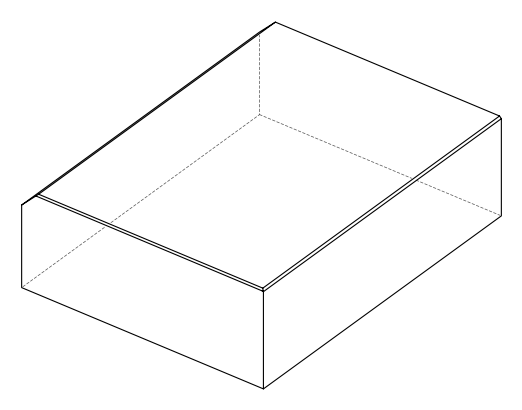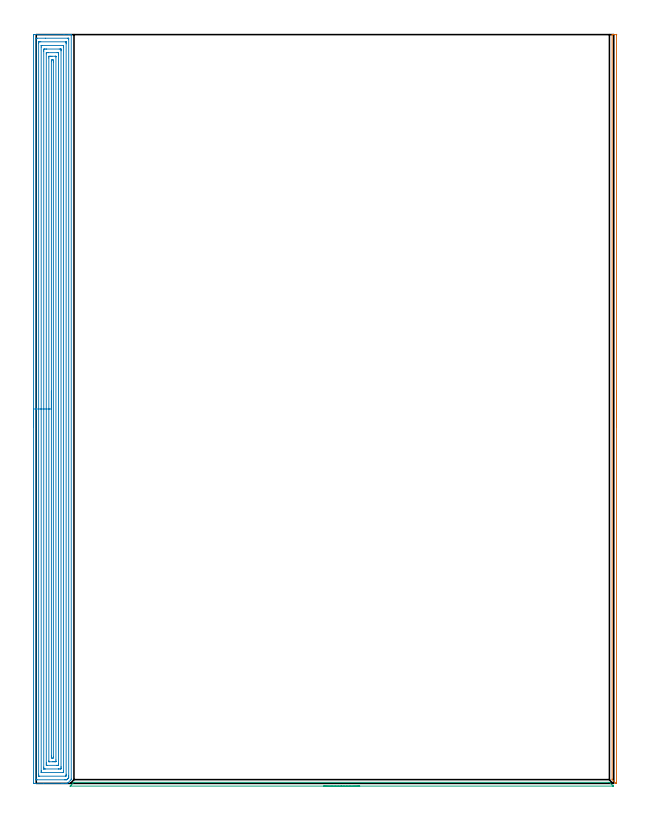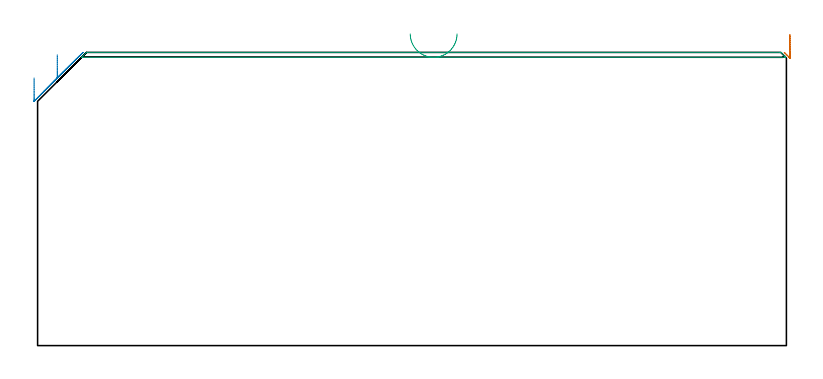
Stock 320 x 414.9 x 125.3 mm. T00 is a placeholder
(PLAN: 3 operations, 0 tool changes, 32.8 min)
(1 AREA_MILL | FG_CHAMFER_SURFACE | UGT0205_001 | 3.47 min | 1195 mm3)
(2 AREA_MILL_1 | FG_CHAMFER_SURFACE_1 | UGT0205_001 | 26.83 min | 90615 mm3)
(3 AREA_MILL_2 | FG_CHAMFER_SURFACE_2 | UGT0205_001 | 2.55 min | 655 mm3)
(TOOL UGT0205_001 | Chamfer Mill 20 x 3 x 45 deg. | D20 FL50 Z2)
(OP 1 AREA_MILL)
G17 G21 G94 G90
T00 M6
G54
G17 G0 G90 X321.5 Y217.45 S1061 M3
G43 Z135.3 H0
Z132.9
G94 G1 Y217.412 Z132.028 F250.
Y217.298 Z131.164
Y217.109 Z130.312
Y216.847 Z129.48
Y216.513 Z128.674
Y216.11 Z127.9
Y215.642 Z127.164
Y215.11 Z126.472
Y214.521 Z125.829
Y213.878 Z125.24
Y213.186 Z124.708
Y212.45 Z124.24
Y211.676 Z123.837
Y210.87 Z123.503
Y210.038 Z123.241
Y209.186 Z123.052
Y208.322 Z122.938
Y207.45 Z122.9
Y0.452
X321.498 Y0.173 Z122.902
X321.496 Y0.09 Z122.903
X321.492 Y0.004 Z122.907
X321.198 Y0.01 Z123.201
X321.173 Y0.033 Z123.226
X321.028 Y0.173 Z123.371
X319.142 Y2.059 Z125.258
X319.107 Y2.099 Z125.293
X319.1 Y2.406 Z125.3
Y414.727
X319.102 Y414.89 Z125.288
X319.224 Y414.897 Z125.168
X319.353 Y414.9 Z125.047
X319.626 Z124.774
X320.3 Z124.095
X321.492 Y414.896 Z122.905
X321.494 Y414.892 Z122.903
X321.5 Y414.56 Z122.9
Y207.45
Y206.578 Z122.938
Y205.714 Z123.052
Y204.862 Z123.241
Y204.03 Z123.503
Y203.224 Z123.837
Y202.45 Z124.24
Y201.714 Z124.708
Y201.022 Z125.24
Y200.379 Z125.829
Y199.79 Z126.472
Y199.258 Z127.164
Y198.79 Z127.9
Y198.387 Z128.674
Y198.053 Z129.48
Y197.791 Z130.312
Y197.602 Z131.164
Y197.488 Z132.028
Y197.45 Z132.9
G0 Z135.3
M5
M2
(OP 2 AREA_MILL_1)
G17 G21 G94 G90
T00 M6
G54
G17 G0 G90 X-1.5 Y197.45 S1061 M3
G43 Z135.3 H0
Z114.4
G94 G1 Y197.488 Z113.528 F250.
Y197.602 Z112.664
Y197.791 Z111.812
Y198.053 Z110.98
Y198.387 Z110.174
Y198.79 Z109.4
Y199.258 Z108.664
Y199.79 Z107.972
Y200.379 Z107.329
Y201.022 Z106.74
Y201.714 Z106.209
Y202.45 Z105.74
Y203.224 Z105.337
Y204.03 Z105.003
Y204.862 Z104.741
Y205.713 Z104.552
Y206.578 Z104.438
Y207.45 Z104.4
Y414.281
X-1.497 Y414.556 Z104.402
X-1.492 Y414.89 Z104.406
X-1.153 Y414.9 Z104.744
X15.479 Z121.375
X17.886 Z123.781
X18.576 Z124.475
X18.921 Z124.82
X19.336 Y414.893 Z125.227
X19.398 Y414.89 Z125.289
X19.4 Y414.727 Z125.3
Y2.406
X19.396 Y2.104 Z125.287
X19.382 Y2.08 Z125.279
X18.813 Y1.513 Z124.712
X17.886 Y0.585 Z123.783
X17.784 Y0.484 Z123.684
X17.622 Y0.321 Z123.521
X17.439 Y0.138 Z123.336
X17.322 Y0.024 Z123.219
X17.291 Y0.001 Z123.187
X16.992 Y0. Z122.89
X16.921 Z122.82
X16.098 Z121.993
X14.86 Z120.757
X14.311 Z120.206
X4.056 Z109.953
X-1.154 Y0.001 Z104.744
X-1.492 Y0.01 Z104.406
X-1.499 Y0.346 Z104.399
Y0.363 Z104.4
X-1.5 Y207.45
X-0.086 Z105.814
X-0.085 Y412.594 Z105.815
X-0.084 Y412.694 Z105.816
X-0.079 Y412.885 Z105.821
X0.014 Y412.89 Z105.914
X0.503 Y412.899 Z106.403
X5.193 Y412.9 Z111.093
X17.48 Z123.38
X17.886 Y412.897 Z123.786
X17.943 Y412.894 Z123.843
X17.973 Y412.891 Z123.873
X17.979 Y412.794 Z123.879
X17.984 Y412.594 Z123.884
X17.985 Y412.494 Z123.885
X17.986 Y4.093 Z123.886
X17.981 Y3.3 Z123.881
X17.979 Y3.206 Z123.879
X17.967 Y3.129 Z123.867
X17.886 Y3.042 Z123.786
X17.57 Y2.721 Z123.47
X17.256 Y2.406 Z123.156
X17.124 Y2.274 Z123.024
X16.992 Y2.146 Z122.892
X16.864 Y2.025 Z122.764
X16.748 Y2.01 Z122.648
X16.502 Y2.003 Z122.402
X16.098 Y2.001 Z121.998
X15.611 Y2. Z121.511
X0.42 Z106.32
X0.014 Y2.003 Z105.914
X-0.043 Y2.006 Z105.857
X-0.073 Y2.009 Z105.827
X-0.079 Y2.106 Z105.821
X-0.084 Y2.306 Z105.816
X-0.085 Y2.406 Z105.815
X-0.086 Y207.45 Z105.814
X1.328 Z107.228
X1.329 Y410.286 Z107.229
X1.33 Y410.707 Z107.23
X1.333 Y410.825 Z107.233
X1.335 Y410.875 Z107.235
X1.416 Y410.89 Z107.316
X1.611 Y410.898 Z107.511
X1.802 Y410.899 Z107.702
X2.502 Y410.9 Z108.402
X16.291 Y410.899 Z122.191
X16.42 Y410.896 Z122.32
X16.522 Y410.89 Z122.422
X16.565 Y410.883 Z122.465
X16.567 Y410.864 Z122.467
X16.569 Y410.707 Z122.469
X16.571 Y410.234 Z122.471
X16.572 Y409.814 Z122.472
X16.571 Y5.086 Z122.471
X16.569 Y4.616 Z122.469
X16.564 Y4.193 Z122.464
X16.425 Y4.036 Z122.325
X16.401 Y4.012 Z122.301
X16.355 Y4.006 Z122.255
X16.29 Y4.001 Z122.19
X1.609 Z107.509
X1.48 Y4.004 Z107.38
X1.378 Y4.01 Z107.278
X1.335 Y4.017 Z107.235
X1.333 Y4.036 Z107.233
X1.331 Y4.193 Z107.231
X1.329 Y4.666 Z107.229
X1.328 Y5.086 Z107.228
Y207.45
X2.743 Z108.643
Y408.027
X2.747 Y408.868 Z108.647
X2.749 Y408.89 Z108.649
X2.77 Y408.894 Z108.67
X2.824 Y408.898 Z108.724
X2.934 Y408.9 Z108.834
X3.152 Z109.052
X14.97 Z120.87
X15.077 Y408.898 Z120.977
X15.13 Y408.894 Z121.03
X15.15 Y408.89 Z121.05
X15.152 Y408.874 Z121.052
X15.157 Y408.074 Z121.057
Y408.027
Y6.873
X15.153 Y6.032 Z121.053
X15.151 Y6.01 Z121.051
X15.13 Y6.006 Z121.03
X15.075 Y6.002 Z120.975
X14.966 Y6.001 Z120.866
X14.748 Y6. Z120.648
X2.93 Z108.83
X2.823 Y6.002 Z108.723
X2.77 Y6.006 Z108.67
X2.75 Y6.01 Z108.65
X2.748 Y6.026 Z108.648
X2.743 Y6.826 Z108.643
Y6.873
Y207.45
X4.157 Z110.057
Y405.672
X4.158 Y406.24 Z110.058
X4.16 Y406.562 Z110.06
X4.164 Y406.881 Z110.064
X4.482 Y406.892 Z110.382
X4.718 Y406.898 Z110.618
X5.376 Y406.9 Z111.276
X5.609 Z111.509
X12.758 Z118.658
X13.418 Y406.898 Z119.318
X13.655 Y406.896 Z119.555
X13.722 Y406.89 Z119.622
X13.736 Y406.87 Z119.636
X13.738 Y406.813 Z119.638
X13.742 Y406.24 Z119.642
X13.743 Y405.915 Z119.643
Y9.229
X13.742 Y8.66 Z119.642
X13.74 Y8.338 Z119.64
X13.736 Y8.02 Z119.636
X13.418 Y8.008 Z119.318
X13.182 Y8.002 Z119.082
X12.524 Y8. Z118.424
X12.291 Z118.191
X5.142 Z111.042
X4.482 Y8.002 Z110.382
X4.245 Y8.004 Z110.145
X4.178 Y8.01 Z110.078
X4.164 Y8.03 Z110.064
X4.162 Y8.087 Z110.062
X4.158 Y8.66 Z110.058
X4.157 Y8.985 Z110.057
Y207.45
X5.571 Z111.471
Y404.257
X5.572 Y404.453 Z111.472
X5.576 Y404.802 Z111.476
X5.578 Y404.88 Z111.478
X5.674 Y404.89 Z111.574
X5.825 Y404.897 Z111.725
X6.269 Y404.899 Z112.169
X6.716 Y404.9 Z112.616
X11.631 Z117.531
X12.079 Y404.898 Z117.979
X12.273 Y404.893 Z118.173
X12.313 Y404.89 Z118.213
X12.322 Y404.822 Z118.222
X12.326 Y404.651 Z118.226
X12.328 Y404.453 Z118.228
X12.329 Y403.755 Z118.229
Y403.559
X12.328 Y10.643 Z118.228
X12.327 Y10.447 Z118.227
X12.324 Y10.098 Z118.224
X12.322 Y10.02 Z118.222
X12.226 Y10.01 Z118.126
X12.075 Y10.003 Z117.975
X11.631 Y10.001 Z117.531
X11.184 Y10. Z117.084
X6.269 Z112.169
X5.821 Y10.002 Z111.721
X5.627 Y10.007 Z111.527
X5.587 Y10.01 Z111.487
X5.578 Y10.078 Z111.478
X5.574 Y10.249 Z111.474
X5.572 Y10.447 Z111.472
X5.571 Y11.145 Z111.471
Y11.34
Y207.45
X6.985 Z112.885
X6.986 Y401.95 Z112.886
X6.989 Y402.666 Z112.889
X6.991 Y402.838 Z112.891
X6.994 Y402.89 Z112.894
X7.046 Y402.893 Z112.946
X7.163 Y402.896 Z113.063
X7.823 Y402.9 Z113.723
X8.056 Z113.956
X8.716 Z114.616
X10.503 Z116.403
X10.737 Y402.898 Z116.637
X10.815 Y402.896 Z116.715
X10.877 Y402.89 Z116.777
X10.908 Y402.885 Z116.808
X10.909 Y402.843 Z116.809
X10.913 Y402.666 Z116.813
X10.914 Y402.489 Z116.814
Y12.95
X10.911 Y12.234 Z116.811
X10.909 Y12.062 Z116.809
X10.906 Y12.01 Z116.806
X10.854 Y12.007 Z116.754
X10.737 Y12.004 Z116.637
X10.077 Y12. Z115.977
X9.844 Z115.744
X9.184 Z115.084
X7.397 Z113.297
X7.163 Y12.002 Z113.063
X7.085 Y12.004 Z112.985
X7.023 Y12.01 Z112.923
X6.992 Y12.015 Z112.892
X6.991 Y12.057 Z112.891
X6.987 Y12.234 Z112.887
X6.986 Y12.411 Z112.886
X6.985 Y207.45 Z112.885
X8.4 Z114.3
Y399.986
X8.402 Y400.534 Z114.302
X8.407 Y400.879 Z114.307
X8.93 Y400.899 Z114.83
X8.95 Z114.85
X9.493 Y400.879 Z115.393
X9.499 Y400.33 Z115.399
X9.5 Y399.986 Z115.4
Y399.435
Y14.914
X9.498 Y14.367 Z115.398
X9.493 Y14.021 Z115.393
X8.97 Y14.001 Z114.87
X8.95 Z114.85
X8.407 Y14.021 Z114.307
X8.401 Y14.57 Z114.301
X8.4 Y14.914 Z114.3
Y15.465
Y207.45
Y208.322 Z114.338
Y209.186 Z114.451
Y210.038 Z114.64
Y210.87 Z114.903
Y211.676 Z115.236
Y212.45 Z115.639
Y213.186 Z116.108
Y213.878 Z116.639
Y214.521 Z117.228
Y215.11 Z117.872
Y215.642 Z118.564
Y216.11 Z119.3
Y216.513 Z120.073
Y216.847 Z120.879
Y217.109 Z121.711
Y217.298 Z122.563
Y217.412 Z123.428
Y217.45 Z124.3
G0 Z135.3
M5
M2
(OP 3 AREA_MILL_2)
G17 G21 G94 G90
T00 M6
G54
G17 G0 G90 X179.25 Y-1.5 S1061 M3
G43 Z135.3 H0
Z133.2
G94 G1 X179.212 Z132.328 F250.
X179.098 Z131.464
X178.91 Z130.612
X178.647 Z129.78
X178.313 Z128.974
X177.911 Z128.2
X177.442 Z127.464
X176.911 Z126.772
X176.321 Z126.129
X175.678 Z125.54
X174.986 Z125.008
X174.25 Z124.54
X173.477 Z124.137
X172.671 Z123.803
X171.839 Z123.541
X170.987 Z123.352
X170.122 Z123.238
X169.25 Z123.2
X18.892
X18.804 Y-1.499 Z123.199
X18.803 Y-1.498 Z123.2
X18.804 Y-1.495 Z123.203
X19.102 Y-1.198 Z123.501
X19.389 Y-0.911 Z123.789
X20.745 Y0.445 Z125.145
X20.803 Y0.505 Z125.199
X20.906 Y0.6 Z125.285
X21.183 Z125.3
X317.318
X317.594 Z125.285
X317.697 Y0.506 Z125.199
X317.754 Y0.446 Z125.146
X319.097 Y-0.896 Z123.804
X319.399 Y-1.198 Z123.501
X319.545 Y-1.342 Z123.354
X319.696 Y-1.495 Z123.203
X319.698 Y-1.498 Z123.2
X319.696 Y-1.499 Z123.199
X319.609 Y-1.5 Z123.2
X169.25
X168.379 Z123.238
X167.514 Z123.352
X166.662 Z123.541
X165.83 Z123.803
X165.024 Z124.137
X164.25 Z124.54
X163.515 Z125.008
X162.822 Z125.54
X162.179 Z126.129
X161.59 Z126.772
X161.059 Z127.464
X160.59 Z128.2
X160.187 Z128.974
X159.853 Z129.78
X159.591 Z130.612
X159.402 Z131.464
X159.288 Z132.328
X159.25 Z133.2
G0 Z135.3
M5
M2
